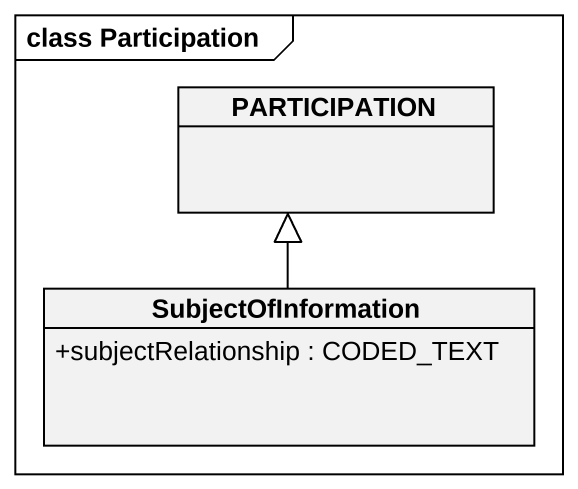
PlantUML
@startuml
mainframe class Participation
hide circle
hide empty members
skinparam classAttributeIconSize 0
class PARTICIPATION
class SubjectOfInformation {
  +subjectRelationship : CODED_TEXT
}
SubjectOfInformation -up-|> PARTICIPATION
@enduml
